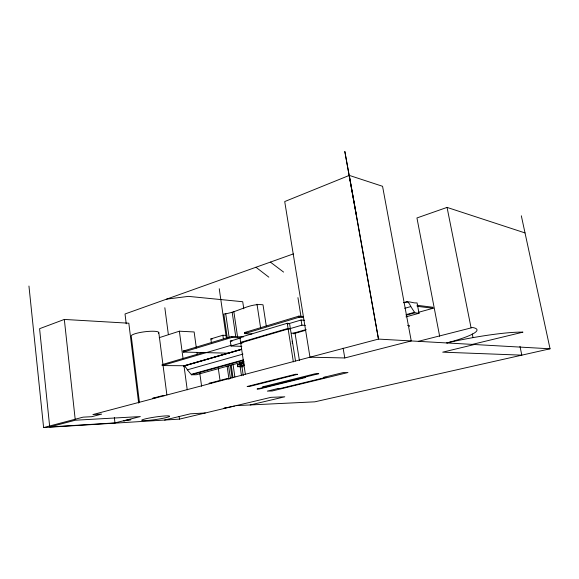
<?xml version="1.0" encoding="UTF-8"?>
<svg xmlns="http://www.w3.org/2000/svg" width="579" height="579" viewBox="0 0 579 579"><rect width="100%" height="100%" fill="white"/><g stroke="black" fill="none" stroke-linecap="round" stroke-linejoin="round"><path stroke-width="0.87" d="M349.303 175.401L284.716 201.557L309.982 357.192L344.787 357.96L411.249 340.944L382.56 186.293L349.303 175.401L378.485 339.091L550.05 348.79L521.324 215.793M138.663 403.1L128.828 323.212L64.32 319.434L39.582 328.691L49.62 426.05M293.329 253.913L125.021 313.977L126.222 323.813M525.023 232.924L447.06 207.405L416.945 217.957L439.656 336.269M266.275 326.042L263.011 304.793C249.433 302.998 237.238 312.624 223.82 314.021L227.301 338.122M159.211 337.68L179.367 331.195L194.139 331.962L196.339 347.986M211.48 343.296L210.857 338.91L222.864 335.241L225.984 335.4M229.566 353.219L183.362 352.061L183.232 351.055L231.643 336.442L243.325 337.007M251.901 333.996L244.685 333.605L244.526 332.549L298.887 316.134L303.382 316.518M183.362 352.061L231.795 337.485L240.784 337.912M244.685 333.605L299.068 317.241L303.555 317.618M305.365 325.412L301.912 325.166L290.354 328.554L289.543 323.451L287.242 323.285L239.909 337.427L240.632 342.355L242.999 342.45M241.819 346.358L230.992 345.974L230.283 341.111L240.56 338.049M287.821 323.965L301.08 320.013L304.532 320.288M203.714 352.358L162.091 364.632L162.214 365.573L185.302 365.74M240.632 342.355L288.053 328.409L290.354 328.554M162.214 365.573L231.607 345.171M245.308 374.041L240.712 342.898L288.139 328.973L290.441 329.125L295.514 361.014M230.992 345.974L242.138 342.703M293.184 333.28L306.19 329.531M293.365 333.801L305.719 330.247M184.122 365.733L241.552 349.202M244.07 361.578L196.346 374.743L191.454 374.772L187.249 369.67A6.42 4.509 74.8 0 0 183.738 366.087L241.494 349.361M403.816 302.651C409.36 300.363 412.32 303.447 417.061 302.911L419.015 313.268L405.973 316.872M183.738 366.087L241.508 349.477M403.838 302.781L407.312 301.782A7.788 3.727 74 0 1 410.699 306.371L414.846 312.812L419.015 313.268M187.321 369.843L242.992 354.095M404.714 308.303L410.786 306.581M191.388 374.295L243.571 359.805M406.074 314.65L414.738 312.24M191.454 374.772L243.643 360.304M406.176 315.215L414.846 312.812M418.385 312.334L433.092 308.267L432.897 307.254L416.952 305.271M244.2 365.074L237.679 366.724L237.404 364.879L244.324 362.975M243.064 363.46L237.404 364.879M238.345 364.886L243.527 363.46M237.679 366.724L243.737 365.067M244.664 365.074L238.613 366.724L243.39 366.76M28.95 286.033L43.606 427.584L83.108 417.148L91.829 416.685L101.622 414.115L92.901 414.557L378.485 339.091L344.816 151.416L356.396 215.2M418.299 341.342L472.674 327.519A69.075 9.069 -10.1 0 1 446.756 342.949A61.823 7.057 -10.5 0 1 522.96 332.151L472.305 344.396M114.968 422.902L140.321 416.569L75.292 420.216L49.714 426.947L114.968 422.902L114.338 417.539M474.396 344.512L442.711 352.162L521.824 355.151L519.978 346.336M164.537 420.05L190.455 413.811L205.27 412.979M43.606 427.584L179.497 419.116L271.015 397.332L284.781 396.796L250.171 404.953M550.05 348.79L314.788 401.833L236.131 405.633M166.651 299.126L188.436 296.376L242.724 301.731L243.773 308.781M225.535 408.159L223.964 408.238L234.408 406.045M154.991 398.149L152.813 398.222L162.113 395.761L164.284 395.696M266.195 386.75L262.692 386.83L315.374 373.708L318.761 373.694L257.09 389.016L259.392 388.958L305.502 377.522L303.258 377.544M211.19 383.298L209.055 383.334L226.736 378.652L228.857 378.63M183.724 365.979L185.345 365.986M183.232 351.055L185.034 351.106M240.712 342.898L242.29 342.963M230.283 341.111L232.092 341.19M210.857 338.91L212.428 338.976M244.526 332.549L246.336 332.65M291.606 333.113L295.066 333.316L299.423 360.565M407.602 325.376L409.389 325.528L409.563 326.447M417.148 306.313L433.092 308.267M270.371 262.106L283.587 272.087M255.961 267.252L268.83 277.16M447.06 207.405L471.045 327.707M472.276 333.902L472.985 337.441M343.123 348.189L344.787 357.96M297.932 297.649L300.986 316.51M301.08 320.013L301.912 325.166M298.887 316.134L299.068 317.241M287.242 323.285L288.053 328.409M288.139 328.973L293.358 361.868M257.004 304.214L260.673 328.322M242.615 361.491L242.992 364.068M233.858 311.705L237.643 337.419M241.291 362.244L241.552 364.017M241.812 365.79L243.245 375.547M232.172 312.247L235.711 336.392M239.511 362.331L239.778 364.119M240.039 365.906L241.479 375.742M231.643 336.442L231.795 337.485M225.658 313.42L229.161 337.557M233.048 364.379L234.864 376.893M231.18 364.893L232.982 377.392M219.246 288.74L226.367 338.042M230.333 365.508L232.136 377.993M228.633 365.971L230.435 378.442M222.864 335.241L223.371 338.787M227.077 365.964L229.002 379.346M218.312 368.382L220.071 380.779M196.954 352.437L197.193 354.218M199.762 372.919L201.601 386.273M179.367 331.195L183.065 358.734M184.013 365.841L187.234 389.826M164.834 307.738L168.366 334.575M179.143 416.446L179.497 419.116M158.791 332.534L166.868 394.842M139.438 402.441L131.259 336.167A13.889 2.555 -7.2 0 1 146.096 331.608A13.889 2.555 -7.2 0 1 158.458 333.236M64.32 319.434L75.19 419.326M292.113 341.161A3.438 2.048 74.3 0 1 292.301 343.694M295.326 374.309L247.139 386.497L249.513 386.446L297.628 374.302L295.326 374.309M127.959 419.869L123.754 420.919L130.934 419.688L127.959 419.869M278.166 388.473L267.353 391.114L272.224 390.97L347.95 372.543L343.325 372.55L323.712 377.349L326.071 377.32L280.598 388.408L278.166 388.473M145.98 420.593A14.157 1.281 -8.3 0 0 169.249 416.598A14.157 1.281 -8.3 0 0 151.662 417.597A14.157 1.281 -8.3 0 0 145.98 420.593"/></g></svg>
